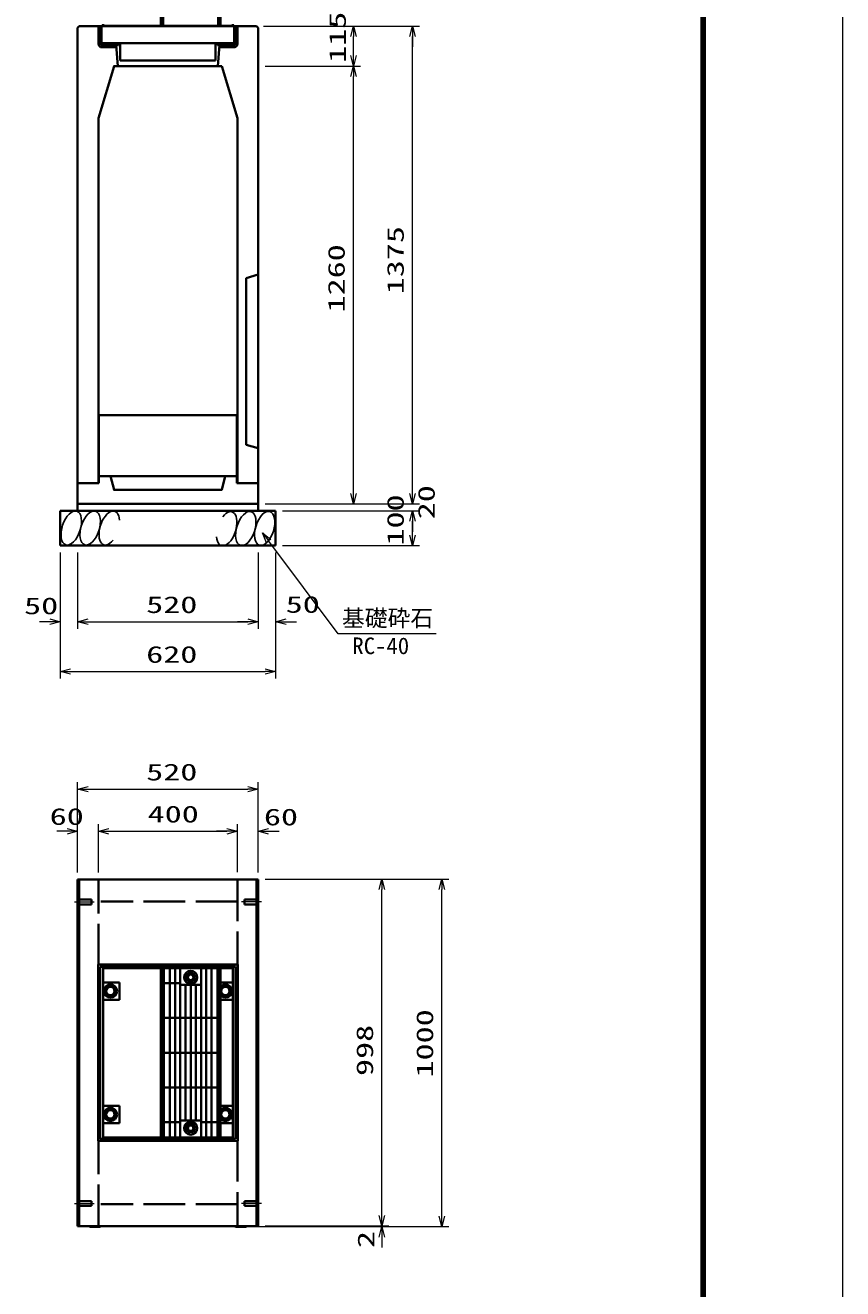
# Model space of a CAD drawing. Units: millimetres on the paper. Extents: x 0 to 841, y 0 to 594.
# Drawn here: x 723.3 to 841, y 292.6 to 474.4 of the extents above; entities that cross this region are included whole.
import ezdxf
from ezdxf.enums import TextEntityAlignment as Align

# ---------------------------------------------------------------- set-up
doc = ezdxf.new("R2010")
doc.units = ezdxf.units.MM
doc.linetypes.add('DASHED', pattern=[7.5, 6, -1.5])
doc.linetypes.add('USER2', pattern=[18.5, 12, -1.5, 3.5, -1.5])
for name, color, linetype, lineweight in [('D-BMK（構造物基準線）', 2, 'USER2', 18), ('D-STR-DIM（寸法）', 7, 'Continuous', 13), ('D-STR-HTXT(基礎砕石-旗)', 7, 'Continuous', 13), ('D-STR-STRF(グリ)', 7, 'Continuous', 25), ('D-STR（構造物）', 1, 'Continuous', 35), ('D-TTL-LINE（区切線）', 7, 'Continuous', 18), ('D-TTL（外枠）', 2, 'Continuous', 140)]:
    doc.layers.add(name, color=color, linetype=linetype, lineweight=lineweight)
doc.styles.add('ＭＳ ゴシック', font='')
doc.styles.get('ＭＳ ゴシック').set_extended_font_data('MS Gothic')

# ---------------------------------------------------------------- blocks, each defined once
blk = doc.blocks.new('_Open30')
at = {"color": 7, "linetype": 'Continuous', "lineweight": 13}
for p, q in [((-1, 0.2679), (0, 0)), ((0, 0), (-1, -0.2679)), ((0, 0), (-1, 0))]:
    blk.add_line(p, q, dxfattribs=at)

msp = doc.modelspace()

# ---------------------------------------------------------------- linework, layer by layer
at = {"layer": 'D-BMK（構造物基準線）'}
for p, q in [((730.413, 348.28), (733.262, 348.28)), ((757.337, 348.28), (754.487, 348.28)), ((730.413, 304.88), (733.262, 304.88)), ((757.337, 304.88), (754.487, 304.88))]:
    msp.add_line(p, q, dxfattribs=at)
at = {"layer": 'D-STR-DIM（寸法）'}
for p, q in [((757.626, 474.308), (780.078, 474.308)), ((757.626, 474.308), (771.58, 474.308)), ((758.626, 474.308), (780.078, 474.308)), ((770.58, 470.06), (770.58, 472.808)), ((779.078, 407.06), (779.078, 472.808)), ((779.078, 472.808), (779.078, 471.308)), ((757.876, 468.56), (771.58, 468.56)), ((757.876, 468.56), (771.58, 468.56)), ((770.58, 407.06), (770.58, 467.06)), ((779.078, 407.06), (779.078, 408.56)), ((757.876, 405.56), (780.078, 405.56)), ((757.876, 405.56), (771.58, 405.56)), ((757.876, 405.56), (780.078, 405.56)), ((760.376, 404.56), (780.078, 404.56)), ((760.376, 404.56), (780.078, 404.56)), ((779.078, 401.06), (779.078, 403.06)), ((779.078, 403.06), (779.078, 401.56)), ((728.375, 398.56), (728.375, 387.593)), ((730.875, 398.56), (730.875, 387.593)), ((730.875, 398.56), (730.875, 387.593)), ((756.876, 398.56), (756.876, 387.593)), ((759.376, 398.56), (759.376, 387.593)), ((760.376, 399.56), (780.078, 399.56)), ((728.375, 397.56), (728.375, 380.436)), ((756.876, 397.56), (756.876, 387.593)), ((759.376, 397.56), (759.376, 380.436)), ((726.875, 388.593), (725.375, 388.593)), ((732.375, 388.593), (755.376, 388.593)), ((732.375, 388.593), (733.875, 388.593)), ((755.376, 388.593), (753.876, 388.593)), ((760.876, 388.593), (762.376, 388.593)), ((729.875, 381.436), (757.876, 381.436)), ((730.875, 352.53), (730.875, 365.507)), ((756.875, 359.487), (756.875, 365.507)), ((732.375, 364.507), (755.375, 364.507)), ((729.375, 358.457), (727.875, 358.457)), ((730.875, 352.53), (730.875, 359.457)), ((733.875, 352.53), (733.875, 359.457)), ((733.875, 352.582), (733.875, 359.457)), ((735.375, 358.457), (752.375, 358.457)), ((735.375, 358.457), (736.875, 358.457)), ((752.375, 358.457), (750.875, 358.457)), ((753.875, 352.561), (753.875, 359.457)), ((753.875, 352.561), (753.875, 359.457)), ((756.875, 352.53), (756.875, 359.457)), ((758.375, 358.457), (759.875, 358.457)), ((757.875, 351.561), (775.663, 351.561)), ((775.663, 351.561), (784.303, 351.561)), ((774.663, 303.161), (774.663, 350.061)), ((783.303, 303.061), (783.303, 350.061)), ((774.663, 303.161), (774.663, 304.661)), ((756.625, 301.561), (775.663, 301.561)), ((757.875, 301.661), (775.663, 301.661)), ((757.875, 301.661), (775.663, 301.661)), ((773.226, 301.561), (784.303, 301.561)), ((774.663, 300.061), (774.663, 298.561))]:
    msp.add_line(p, q, dxfattribs=at)
at = {"layer": 'D-STR-HTXT(基礎砕石-旗)'}
msp.add_lwpolyline([(782.497, 386.863), (768.393, 386.863), (758.39, 400.189)], dxfattribs=at)
at = {"layer": 'D-STR-STRF(グリ)'}
for centre, major_axis in [((729.97, 402.084), (0.79, 2.421)), ((732.691, 402.084), (0.79, 2.421)), ((755.08, 402.003), (-0.771, -2.427)), ((757.801, 402.024), (-0.771, -2.427))]:
    msp.add_ellipse(centre, major_axis=major_axis, ratio=0.5139, dxfattribs=at)
for centre, major_axis in [((735.432, 402.084), (0.79, 2.421)), ((752.339, 401.981), (-0.771, -2.427))]:
    msp.add_ellipse(centre, major_axis=major_axis, ratio=0.5139, start_param=5.3575563, end_param=10.3750652, dxfattribs=at)
at = {"layer": 'D-STR（構造物）'}
for p, q in [((742.875, 477.308), (742.875, 474.358)), ((743.175, 477.308), (743.175, 474.358)), ((751.125, 477.308), (751.125, 474.358)), ((751.425, 474.358), (751.425, 477.308)), ((734.555, 474.583), (734.555, 474.358)), ((753.195, 474.358), (753.195, 474.583)), ((731.125, 474.308), (730.875, 474.063)), ((730.875, 474.063), (730.875, 408.56)), ((731.125, 474.308), (756.626, 474.308)), ((733.875, 474.308), (733.875, 471.758)), ((734.175, 471.758), (734.175, 474.308)), ((734.33, 474.358), (753.43, 474.358)), ((734.33, 471.858), (734.33, 474.358)), ((753.43, 474.358), (753.43, 471.858)), ((753.575, 474.308), (753.575, 471.758)), ((753.875, 471.753), (753.875, 474.308)), ((756.626, 474.308), (756.876, 474.063)), ((756.876, 474.063), (756.876, 408.56)), ((753.43, 471.858), (734.33, 471.858)), ((734.375, 471.558), (736.755, 471.558)), ((736.375, 471.258), (734.375, 471.258)), ((734.555, 471.858), (734.555, 471.558)), ((736.375, 471.558), (736.375, 471.258)), ((736.444, 471.558), (736.675, 468.56)), ((736.755, 471.558), (736.755, 471.858)), ((737.005, 471.858), (737.005, 469.358)), ((750.745, 469.358), (750.745, 471.858)), ((751.005, 471.858), (751.005, 471.558)), ((753.375, 471.558), (751.005, 471.558)), ((751.306, 471.558), (751.075, 468.56)), ((751.375, 471.558), (751.375, 471.258)), ((751.375, 471.258), (753.375, 471.258)), ((753.205, 471.558), (753.205, 471.858)), ((737.005, 469.358), (750.745, 469.358)), ((753.876, 461.054), (751.624, 468.56)), ((733.875, 461.054), (733.875, 408.56)), ((753.876, 461.054), (753.876, 408.56)), ((755.126, 438.06), (756.876, 438.56)), ((755.126, 414.06), (755.126, 438.06)), ((733.95, 418.31), (733.95, 408.56)), ((755.126, 414.06), (756.876, 413.56)), ((733.95, 409.56), (753.801, 409.56)), ((733.875, 408.56), (730.875, 408.56)), ((743.875, 407.56), (751.626, 407.56)), ((756.876, 408.56), (753.801, 408.56)), ((756.876, 408.56), (753.876, 408.56)), ((756.876, 404.56), (756.876, 408.56)), ((730.875, 405.56), (756.876, 405.56)), ((728.375, 404.56), (759.376, 404.56)), ((728.375, 404.56), (728.375, 399.56)), ((759.376, 404.56), (759.376, 399.56)), ((728.375, 399.56), (759.376, 399.56)), ((730.875, 351.53), (756.875, 351.53)), ((730.875, 301.63), (730.875, 351.53)), ((731.125, 301.63), (731.125, 351.53)), ((756.625, 351.53), (756.625, 301.63)), ((756.875, 351.53), (756.875, 301.63)), ((733.825, 313.905), (733.825, 339.255)), ((733.825, 339.255), (753.925, 339.255)), ((734.125, 314.205), (734.125, 338.955)), ((734.125, 338.955), (753.625, 338.955)), ((734.555, 314.405), (734.555, 338.755)), ((734.555, 338.755), (742.875, 338.755)), ((742.875, 313.905), (742.875, 339.255)), ((743.175, 313.905), (743.175, 339.255)), ((743.275, 338.755), (743.275, 314.405)), ((751.025, 338.755), (743.275, 338.755)), ((744.15, 338.755), (744.15, 314.405)), ((744.9, 314.405), (744.9, 338.755)), ((745.65, 338.755), (745.65, 314.405)), ((748.65, 338.755), (748.65, 314.405)), ((749.4, 314.405), (749.4, 338.755)), ((750.15, 338.755), (750.15, 314.405)), ((751.025, 314.405), (751.025, 338.755)), ((751.125, 313.905), (751.125, 339.255)), ((751.425, 339.255), (751.425, 313.905)), ((753.195, 338.755), (751.425, 338.755)), ((753.195, 338.755), (753.195, 314.405)), ((753.195, 336.705), (753.195, 338.755)), ((753.625, 338.955), (753.625, 314.205)), ((753.925, 339.255), (753.925, 313.905)), ((734.555, 336.705), (736.905, 336.705)), ((736.905, 336.705), (736.905, 334.205)), ((743.275, 336.58), (745.65, 336.58)), ((746.457, 337.43), (746.803, 338.03)), ((746.803, 336.83), (746.457, 337.43)), ((746.803, 338.03), (747.496, 338.03)), ((747.496, 336.83), (746.803, 336.83)), ((747.496, 338.03), (747.842, 337.43)), ((747.842, 337.43), (747.496, 336.83)), ((751.425, 336.705), (753.195, 336.705)), ((735.253, 336.055), (734.907, 335.455)), ((734.907, 335.455), (735.253, 334.855)), ((735.946, 336.055), (735.253, 336.055)), ((735.253, 334.855), (735.946, 334.855)), ((736.292, 335.455), (735.946, 336.055)), ((735.946, 334.855), (736.292, 335.455)), ((745.65, 336.33), (748.65, 336.33)), ((746.4, 316.83), (746.4, 336.33)), ((747.15, 316.83), (747.15, 336.33)), ((747.9, 336.33), (747.9, 316.83)), ((751.457, 335.455), (751.803, 336.055)), ((751.803, 334.855), (751.457, 335.455)), ((751.803, 336.055), (752.496, 336.055)), ((752.496, 334.855), (751.803, 334.855)), ((752.496, 336.055), (752.843, 335.455)), ((752.843, 335.455), (752.496, 334.855)), ((736.905, 334.205), (734.555, 334.205)), ((751.425, 334.205), (753.195, 334.205)), ((753.195, 334.205), (753.195, 318.955)), ((753.195, 334.205), (753.195, 318.955)), ((751.025, 331.58), (743.275, 331.58)), ((743.275, 326.58), (751.025, 326.58)), ((751.025, 321.58), (743.275, 321.58)), ((736.905, 318.955), (734.555, 318.955)), ((735.253, 318.305), (734.907, 317.705)), ((735.946, 318.305), (735.253, 318.305)), ((736.292, 317.705), (735.946, 318.305)), ((736.905, 316.455), (736.905, 318.955)), ((753.195, 318.955), (751.425, 318.955)), ((751.457, 317.705), (751.803, 318.305)), ((751.803, 318.305), (752.496, 318.305)), ((752.496, 318.305), (752.843, 317.705)), ((736.905, 316.455), (734.555, 316.455)), ((734.907, 317.705), (735.253, 317.105)), ((735.253, 317.105), (735.946, 317.105)), ((735.946, 317.105), (736.292, 317.705)), ((743.275, 316.58), (745.65, 316.58)), ((745.65, 316.83), (748.65, 316.83)), ((748.65, 316.58), (751.025, 316.58)), ((751.425, 316.455), (753.195, 316.455)), ((751.803, 317.105), (751.457, 317.705)), ((752.496, 317.105), (751.803, 317.105)), ((752.843, 317.705), (752.496, 317.105)), ((746.457, 315.73), (746.803, 316.33)), ((746.803, 315.13), (746.457, 315.73)), ((746.803, 316.33), (747.496, 316.33)), ((747.496, 315.13), (746.803, 315.13)), ((747.496, 316.33), (747.842, 315.73)), ((747.842, 315.73), (747.496, 315.13)), ((753.925, 313.905), (733.825, 313.905)), ((753.625, 314.205), (734.125, 314.205)), ((734.555, 314.405), (742.875, 314.405)), ((751.025, 314.405), (743.275, 314.405)), ((753.195, 314.405), (751.425, 314.405)), ((756.875, 301.63), (730.875, 301.63)), ((732.625, 301.53), (732.525, 301.63)), ((734.125, 301.53), (732.625, 301.53)), ((734.125, 301.53), (734.225, 301.63)), ((753.625, 301.53), (753.525, 301.63)), ((753.625, 301.53), (755.125, 301.53)), ((755.125, 301.53), (755.225, 301.63))]:
    msp.add_line(p, q, dxfattribs=at)
at = {"layer": 'D-STR（構造物）', "linetype": 'DASHED'}
for p, q in [((733.875, 301.63), (733.875, 351.53)), ((753.875, 351.53), (753.875, 301.63)), ((730.875, 348.63), (732.875, 348.63)), ((730.875, 347.93), (732.875, 347.93)), ((732.875, 347.93), (732.875, 348.63)), ((753.875, 348.348), (734.225, 348.348)), ((756.875, 348.63), (754.875, 348.63)), ((754.875, 347.93), (754.875, 348.63)), ((756.875, 347.93), (754.875, 347.93)), ((730.875, 305.23), (732.875, 305.23)), ((730.875, 304.53), (732.875, 304.53)), ((732.875, 305.23), (732.875, 304.53)), ((753.875, 304.812), (734.225, 304.812)), ((756.875, 305.23), (754.875, 305.23)), ((754.875, 305.23), (754.875, 304.53)), ((756.875, 304.53), (754.875, 304.53))]:
    msp.add_line(p, q, dxfattribs=at)
at = {"layer": 'D-STR（構造物）'}
for points in [[(733.875, 461.054), (736.127, 468.56), (751.624, 468.56)], [(733.95, 418.31), (753.801, 418.31), (753.801, 408.56)], [(743.875, 407.56), (736.125, 407.56), (735.625, 409.56)], [(743.875, 407.56), (751.626, 407.56), (752.126, 409.56)], [(730.875, 404.56), (730.875, 408.56), (733.95, 408.56)]]:
    msp.add_lwpolyline(points, dxfattribs=at)
for centre, radius in [((747.15, 337.43), 0.95), ((735.6, 335.455), 0.95), ((747.15, 337.43), 0.6), ((747.15, 337.43), 0.4), ((752.15, 335.455), 0.95), ((735.65, 335.455), 0.725), ((735.6, 335.455), 0.6), ((752.1, 335.455), 0.725), ((752.15, 335.455), 0.6), ((735.6, 317.705), 0.95), ((735.65, 317.705), 0.725), ((735.6, 317.705), 0.6), ((752.15, 317.705), 0.95), ((752.1, 317.705), 0.725), ((752.15, 317.705), 0.6), ((747.15, 315.73), 0.95), ((747.15, 315.73), 0.6), ((747.15, 315.73), 0.4)]:
    msp.add_circle(centre, radius, dxfattribs=at)
for centre, radius, start, end in [((734.375, 471.758), 0.5, 180, 270), ((734.375, 471.758), 0.2, 180, 270), ((753.375, 471.758), 0.2, 270, 0), ((753.375, 471.758), 0.5, 270, 359.42699)]:
    msp.add_arc(centre, radius, start, end, dxfattribs=at)
at = {"layer": 'D-TTL-LINE（区切線）'}
msp.add_line((841, 0), (841, 594), dxfattribs=at)
at = {"layer": 'D-TTL（外枠）'}
msp.add_line((820.9, 20.1), (820.9, 573.9), dxfattribs=at)

# ---------------------------------------------------------------- block references
at = {"layer": 'D-STR-DIM（寸法）', "xscale": 1.499999, "yscale": 1.499999}
for p, rotation in [((770.58, 474.308), 90), ((779.078, 474.308), 90), ((779.078, 474.308), 90), ((770.58, 468.56), 270), ((770.58, 468.56), 90), ((770.58, 405.56), 270), ((779.078, 405.56), 270), ((779.078, 405.56), 270), ((779.078, 404.56), 90), ((779.078, 404.56), 90), ((779.078, 399.56), 270), ((730.875, 388.593), 180), ((730.875, 388.593), 180), ((759.376, 388.593), 180), ((728.375, 381.436), 180), ((730.875, 364.507), 180), ((733.875, 358.457), 180), ((733.875, 358.457), 180), ((756.875, 358.457), 180), ((774.663, 351.561), 90), ((783.303, 351.561), 90), ((774.663, 301.661), 270), ((774.663, 301.661), 270), ((783.303, 301.561), 270), ((774.663, 301.561), 90)]:
    msp.add_blockref('_Open30', p, dxfattribs=dict(at, rotation=rotation))
for p in [(728.375, 388.593), (756.876, 388.593), (756.876, 388.593), (759.376, 381.436), (756.875, 364.507), (730.875, 358.457), (753.875, 358.457), (753.875, 358.457)]:
    msp.add_blockref('_Open30', p, dxfattribs=at)
at = {"layer": 'D-STR-HTXT(基礎砕石-旗)', "xscale": 1.499999, "yscale": 1.499999, "rotation": 126.89552}
msp.add_blockref('_Open30', (757.489, 401.389), dxfattribs=at)

# ---------------------------------------------------------------- texts
at = {"layer": 'D-STR-DIM（寸法）', "style": 'ＭＳ ゴシック', "width": 1.5}
for s, p in [('115', (770.205, 469.018)), ('1375', (778.541, 435.721)), ('1260', (770.043, 433.102)), ('20', (782.993, 403.342)), ('100', (778.541, 399.56)), ('1000', (782.766, 323.019)), ('998', (774.126, 323.236)), ('2', (774.301, 298.473))]:
    msp.add_text(s, height=2.405, rotation=90, dxfattribs=at).set_placement(p, align=Align.BOTTOM_LEFT)
for s, p in [('50', (723.177, 388.96)), ('520', (740.75, 389.131)), ('50', (760.827, 389.168)), ('620', (740.75, 381.973)), ('520', (740.75, 365.045)), ('400', (740.958, 358.995)), ('60', (726.86, 358.645)), ('60', (757.694, 358.581))]:
    msp.add_text(s, height=2.405, dxfattribs=at).set_placement(p, align=Align.BOTTOM_LEFT)
at = {"layer": 'D-STR-HTXT(基礎砕石-旗)', "style": 'ＭＳ ゴシック'}
for s, p in [('基礎砕石', (768.929, 387.2)), ('RC-40', (770.417, 383.213))]:
    msp.add_text(s, height=2.405, dxfattribs=at).set_placement(p, align=Align.BOTTOM_LEFT)

doc.saveas('drawing.dxf')
